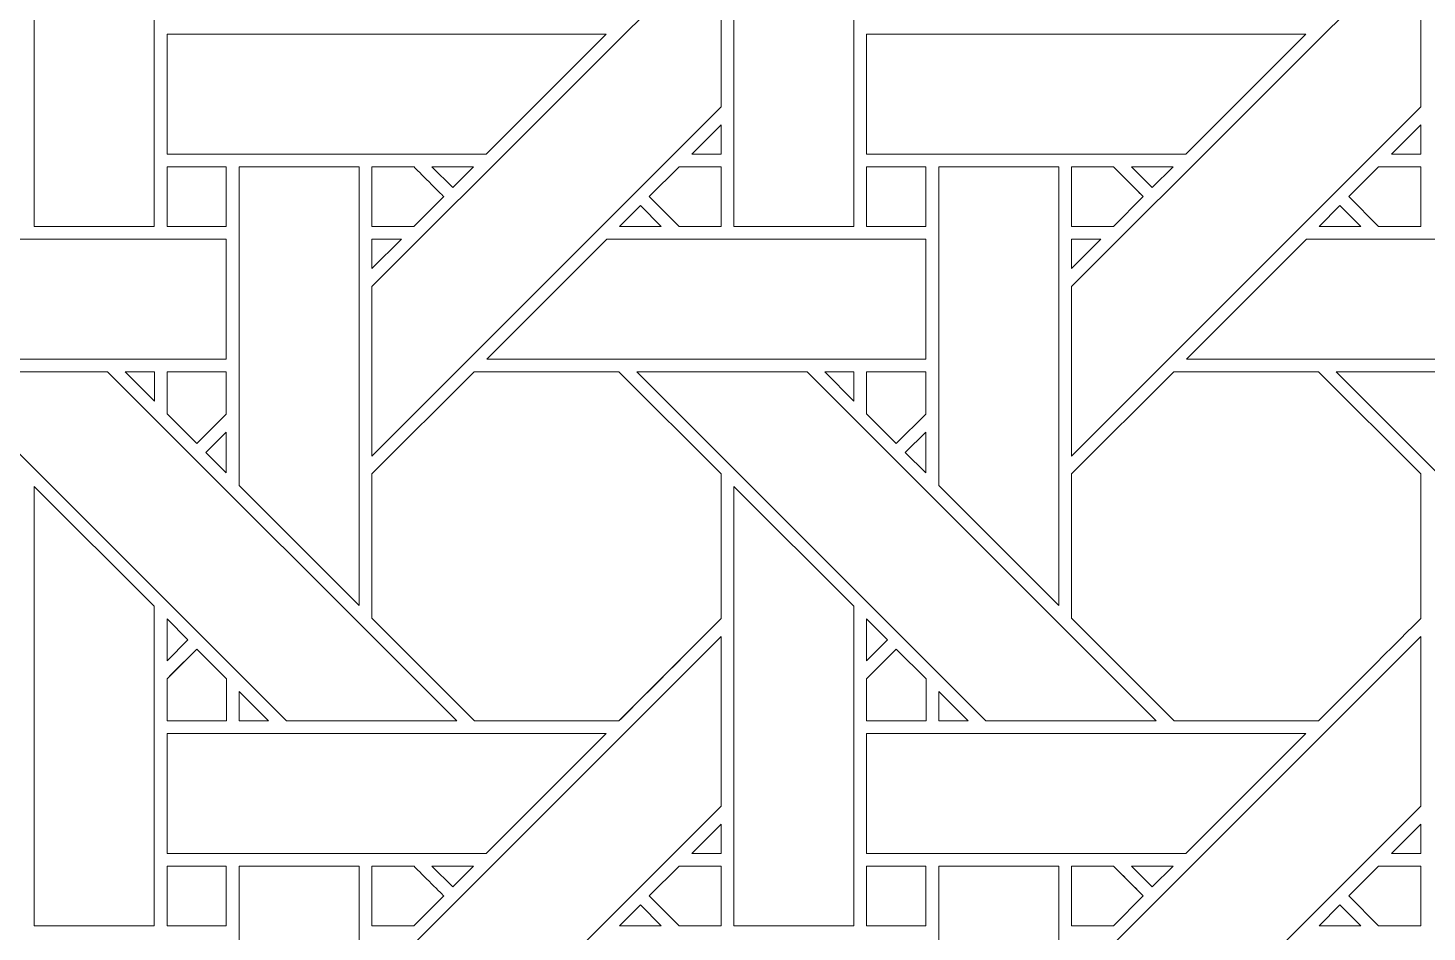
# Model space of a CAD drawing. Header units: inches. Extents: x 2.4 to 22.4, y -0.9 to 19.1.
# Drawn here: x 13.103 to 15, y 9.995 to 11.221 of the extents above; entities that cross this region are included whole.
import ezdxf

# ---------------------------------------------------------------- set-up
doc = ezdxf.new("R2010")
doc.units = ezdxf.units.IN
doc.header["$MEASUREMENT"] = 0
doc.layers.add('Design', color=7, linetype='Continuous', lineweight=0)

msp = doc.modelspace()

# ---------------------------------------------------------------- linework, layer by layer
at = {"layer": 'Design'}
for points, knots in [([(12.3829, 19.0948), (6.86, 19.0948), (2.3829, 14.6176), (2.3829, 9.0948), (2.3829, 3.5719), (6.86, -0.9052), (12.3829, -0.9052), (17.9057, -0.9052), (22.3829, 3.5719), (22.3829, 9.0948), (22.3829, 14.6176), (17.9057, 19.0948), (12.3829, 19.0948)], [0, 0, 0, 0, 1, 1, 1, 2, 2, 2, 3, 3, 3, 4, 4, 4, 4]), ([(12.3829, 17.972), (7.4801, 17.972), (3.5056, 13.9975), (3.5056, 9.0948), (3.5056, 4.192), (7.4801, 0.2175), (12.3829, 0.2175), (17.2856, 0.2175), (21.2601, 4.192), (21.2601, 9.0948), (21.2601, 13.9975), (17.2856, 17.972), (12.3829, 17.972)], [0, 0, 0, 0, 1, 1, 1, 2, 2, 2, 3, 3, 3, 4, 4, 4, 4]), ([(13.1112, 10.9519), (13.1112, 10.9519), (13.1112, 11.5477), (13.1112, 11.5477), (13.1112, 11.5477), (13.274, 11.3856), (13.274, 11.3856), (13.274, 11.3856), (13.274, 10.9519), (13.274, 10.9519), (13.274, 10.9519), (13.1112, 10.9519), (13.1112, 10.9519)], [0, 0, 0, 0, 1, 1, 1, 2, 2, 2, 3, 3, 3, 4, 4, 4, 4]), ([(14.0599, 10.9519), (14.0599, 10.9519), (14.0599, 11.5477), (14.0599, 11.5477), (14.0599, 11.5477), (14.2227, 11.3856), (14.2227, 11.3856), (14.2227, 11.3856), (14.2227, 10.9519), (14.2227, 10.9519), (14.2227, 10.9519), (14.0599, 10.9519), (14.0599, 10.9519)], [0, 0, 0, 0, 1, 1, 1, 2, 2, 2, 3, 3, 3, 4, 4, 4, 4]), ([(14.0428, 11.1141), (14.0428, 11.1141), (13.5691, 10.6404), (13.5691, 10.6404), (13.5691, 10.6404), (13.5691, 10.8705), (13.5691, 10.8705), (13.5691, 10.8705), (14.0428, 11.3441), (14.0428, 11.3441), (14.0428, 11.3441), (14.0428, 11.1141), (14.0428, 11.1141)], [0, 0, 0, 0, 1, 1, 1, 2, 2, 2, 3, 3, 3, 4, 4, 4, 4]), ([(14.9915, 11.1141), (14.9915, 11.1141), (14.5179, 10.6404), (14.5179, 10.6404), (14.5179, 10.6404), (14.5179, 10.8705), (14.5179, 10.8705), (14.5179, 10.8705), (14.9915, 11.3441), (14.9915, 11.3441), (14.9915, 11.3441), (14.9915, 11.1141), (14.9915, 11.1141)], [0, 0, 0, 0, 1, 1, 1, 2, 2, 2, 3, 3, 3, 4, 4, 4, 4]), ([(13.887, 11.2126), (13.887, 11.2126), (13.7242, 11.0499), (13.7242, 11.0499), (13.7242, 11.0499), (13.2913, 11.0499), (13.2913, 11.0499), (13.2913, 11.0499), (13.2913, 11.2126), (13.2913, 11.2126), (13.2913, 11.2126), (13.887, 11.2126), (13.887, 11.2126)], [0, 0, 0, 0, 1, 1, 1, 2, 2, 2, 3, 3, 3, 4, 4, 4, 4]), ([(14.8357, 11.2126), (14.8357, 11.2126), (14.673, 11.0499), (14.673, 11.0499), (14.673, 11.0499), (14.24, 11.0499), (14.24, 11.0499), (14.24, 11.0499), (14.24, 11.2126), (14.24, 11.2126), (14.24, 11.2126), (14.8357, 11.2126), (14.8357, 11.2126)], [0, 0, 0, 0, 1, 1, 1, 2, 2, 2, 3, 3, 3, 4, 4, 4, 4]), ([(14.003, 11.0499), (14.003, 11.0499), (14.0428, 11.0897), (14.0428, 11.0897), (14.0428, 11.0897), (14.0428, 11.0499), (14.0428, 11.0499), (14.0428, 11.0499), (14.003, 11.0499), (14.003, 11.0499)], [0, 0, 0, 0, 1, 1, 1, 2, 2, 2, 3, 3, 3, 3]), ([(14.9517, 11.0499), (14.9517, 11.0499), (14.9915, 11.0897), (14.9915, 11.0897), (14.9915, 11.0897), (14.9915, 11.0499), (14.9915, 11.0499), (14.9915, 11.0499), (14.9517, 11.0499), (14.9517, 11.0499)], [0, 0, 0, 0, 1, 1, 1, 2, 2, 2, 3, 3, 3, 3]), ([(13.2913, 10.9519), (13.2913, 10.9519), (13.2913, 11.0327), (13.2913, 11.0327), (13.2913, 11.0327), (13.3715, 11.0327), (13.3715, 11.0327), (13.3715, 11.0327), (13.3715, 10.9519), (13.3715, 10.9519), (13.3715, 10.9519), (13.2913, 10.9519), (13.2913, 10.9519)], [0, 0, 0, 0, 1, 1, 1, 2, 2, 2, 3, 3, 3, 4, 4, 4, 4]), ([(13.3715, 11.0327), (13.3715, 11.0327), (13.3715, 10.9519), (13.3715, 10.9519), (13.3715, 10.9519), (13.2913, 10.9519), (13.2913, 10.9519), (13.2913, 10.9519), (13.2913, 11.0327), (13.2913, 11.0327), (13.2913, 11.0327), (13.3715, 11.0327), (13.3715, 11.0327)], [0, 0, 0, 0, 1, 1, 1, 2, 2, 2, 3, 3, 3, 4, 4, 4, 4]), ([(13.3891, 10.6005), (13.3891, 10.6005), (13.3891, 11.0326), (13.3891, 11.0326), (13.3891, 11.0326), (13.552, 11.0326), (13.552, 11.0326), (13.552, 11.0326), (13.552, 10.4375), (13.552, 10.4375), (13.552, 10.4375), (13.3891, 10.6005), (13.3891, 10.6005)], [0, 0, 0, 0, 1, 1, 1, 2, 2, 2, 3, 3, 3, 4, 4, 4, 4]), ([(13.6262, 11.0327), (13.6313, 11.0276), (13.6621, 10.9967), (13.6665, 10.9923), (13.6665, 10.9923), (13.6261, 10.9519), (13.6261, 10.9519), (13.6261, 10.9519), (13.5691, 10.9519), (13.5691, 10.9519), (13.5691, 10.9519), (13.5691, 11.0327), (13.5691, 11.0327), (13.5691, 11.0327), (13.6262, 11.0327), (13.6262, 11.0327)], [0, 0, 0, 0, 1, 1, 1, 2, 2, 2, 3, 3, 3, 4, 4, 4, 5, 5, 5, 5]), ([(13.6665, 10.9923), (13.6665, 10.9923), (13.6261, 10.9519), (13.6261, 10.9519), (13.6261, 10.9519), (13.5691, 10.9519), (13.5691, 10.9519), (13.5691, 10.9519), (13.5691, 11.0327), (13.5691, 11.0327), (13.5691, 11.0327), (13.6262, 11.0327), (13.6262, 11.0327), (13.6313, 11.0276), (13.6621, 10.9967), (13.6665, 10.9923)], [0, 0, 0, 0, 1, 1, 1, 2, 2, 2, 3, 3, 3, 4, 4, 4, 5, 5, 5, 5]), ([(13.6505, 11.0326), (13.6505, 11.0326), (13.707, 11.0326), (13.707, 11.0326), (13.707, 11.0326), (13.6787, 11.0045), (13.6787, 11.0045), (13.6787, 11.0045), (13.6505, 11.0326), (13.6505, 11.0326)], [0, 0, 0, 0, 1, 1, 1, 2, 2, 2, 3, 3, 3, 3]), ([(14.0428, 11.0327), (14.0428, 11.0327), (14.0428, 10.9519), (14.0428, 10.9519), (14.0428, 10.9519), (13.9857, 10.9519), (13.9857, 10.9519), (13.9857, 10.9519), (13.9453, 10.9923), (13.9453, 10.9923), (13.9453, 10.9923), (13.9858, 11.0327), (13.9858, 11.0327), (13.9858, 11.0327), (14.0428, 11.0327), (14.0428, 11.0327)], [0, 0, 0, 0, 1, 1, 1, 2, 2, 2, 3, 3, 3, 4, 4, 4, 5, 5, 5, 5]), ([(14.0428, 10.9519), (14.0428, 10.9519), (13.9857, 10.9519), (13.9857, 10.9519), (13.9857, 10.9519), (13.9453, 10.9923), (13.9453, 10.9923), (13.9453, 10.9923), (13.9858, 11.0327), (13.9858, 11.0327), (13.9858, 11.0327), (14.0428, 11.0327), (14.0428, 11.0327), (14.0428, 11.0327), (14.0428, 10.9519), (14.0428, 10.9519)], [0, 0, 0, 0, 1, 1, 1, 2, 2, 2, 3, 3, 3, 4, 4, 4, 5, 5, 5, 5]), ([(14.24, 11.0327), (14.24, 11.0327), (14.3203, 11.0327), (14.3203, 11.0327), (14.3203, 11.0327), (14.3203, 10.9519), (14.3203, 10.9519), (14.3203, 10.9519), (14.24, 10.9519), (14.24, 10.9519), (14.24, 10.9519), (14.24, 11.0327), (14.24, 11.0327)], [0, 0, 0, 0, 1, 1, 1, 2, 2, 2, 3, 3, 3, 4, 4, 4, 4]), ([(14.24, 10.9519), (14.24, 10.9519), (14.24, 11.0327), (14.24, 11.0327), (14.24, 11.0327), (14.3203, 11.0327), (14.3203, 11.0327), (14.3203, 11.0327), (14.3203, 10.9519), (14.3203, 10.9519), (14.3203, 10.9519), (14.24, 10.9519), (14.24, 10.9519)], [0, 0, 0, 0, 1, 1, 1, 2, 2, 2, 3, 3, 3, 4, 4, 4, 4]), ([(14.5007, 10.4375), (14.5007, 10.4375), (14.3378, 10.6004), (14.3378, 10.6004), (14.3378, 10.6004), (14.3378, 11.0326), (14.3378, 11.0326), (14.3378, 11.0326), (14.5007, 11.0326), (14.5007, 11.0326), (14.5007, 11.0326), (14.5007, 10.4375), (14.5007, 10.4375)], [0, 0, 0, 0, 1, 1, 1, 2, 2, 2, 3, 3, 3, 4, 4, 4, 4]), ([(14.5749, 11.0327), (14.5801, 11.0276), (14.6108, 10.9967), (14.6153, 10.9923), (14.6153, 10.9923), (14.5748, 10.9519), (14.5748, 10.9519), (14.5748, 10.9519), (14.5179, 10.9519), (14.5179, 10.9519), (14.5179, 10.9519), (14.5179, 11.0327), (14.5179, 11.0327), (14.5179, 11.0327), (14.5749, 11.0327), (14.5749, 11.0327)], [0, 0, 0, 0, 1, 1, 1, 2, 2, 2, 3, 3, 3, 4, 4, 4, 5, 5, 5, 5]), ([(14.5179, 10.9519), (14.5179, 10.9519), (14.5179, 11.0327), (14.5179, 11.0327), (14.5179, 11.0327), (14.5749, 11.0327), (14.5749, 11.0327), (14.58, 11.0277), (14.6107, 10.9969), (14.6153, 10.9923), (14.6153, 10.9923), (14.5748, 10.9519), (14.5748, 10.9519), (14.5748, 10.9519), (14.5179, 10.9519), (14.5179, 10.9519)], [0, 0, 0, 0, 1, 1, 1, 2, 2, 2, 3, 3, 3, 4, 4, 4, 5, 5, 5, 5]), ([(14.5993, 11.0326), (14.5993, 11.0326), (14.6557, 11.0326), (14.6557, 11.0326), (14.6557, 11.0326), (14.6275, 11.0045), (14.6275, 11.0045), (14.6275, 11.0045), (14.5993, 11.0326), (14.5993, 11.0326)], [0, 0, 0, 0, 1, 1, 1, 2, 2, 2, 3, 3, 3, 3]), ([(14.9344, 10.9519), (14.9344, 10.9519), (14.8941, 10.9923), (14.8941, 10.9923), (14.8941, 10.9923), (14.9345, 11.0327), (14.9345, 11.0327), (14.9345, 11.0327), (14.9915, 11.0327), (14.9915, 11.0327), (14.9915, 11.0327), (14.9915, 10.9519), (14.9915, 10.9519), (14.9915, 10.9519), (14.9344, 10.9519), (14.9344, 10.9519)], [0, 0, 0, 0, 1, 1, 1, 2, 2, 2, 3, 3, 3, 4, 4, 4, 5, 5, 5, 5]), ([(14.9915, 10.9519), (14.9915, 10.9519), (14.9344, 10.9519), (14.9344, 10.9519), (14.9344, 10.9519), (14.8941, 10.9923), (14.8941, 10.9923), (14.8941, 10.9923), (14.9345, 11.0327), (14.9345, 11.0327), (14.9345, 11.0327), (14.9915, 11.0327), (14.9915, 11.0327), (14.9915, 11.0327), (14.9915, 10.9519), (14.9915, 10.9519)], [0, 0, 0, 0, 1, 1, 1, 2, 2, 2, 3, 3, 3, 4, 4, 4, 5, 5, 5, 5]), ([(13.905, 10.9519), (13.905, 10.9519), (13.9332, 10.9801), (13.9332, 10.9801), (13.9332, 10.9801), (13.9615, 10.9519), (13.9615, 10.9519), (13.9615, 10.9519), (13.905, 10.9519), (13.905, 10.9519)], [0, 0, 0, 0, 1, 1, 1, 2, 2, 2, 3, 3, 3, 3]), ([(14.8537, 10.9519), (14.8537, 10.9519), (14.8819, 10.9801), (14.8819, 10.9801), (14.8819, 10.9801), (14.9102, 10.9519), (14.9102, 10.9519), (14.9102, 10.9519), (14.8537, 10.9519), (14.8537, 10.9519)], [0, 0, 0, 0, 1, 1, 1, 2, 2, 2, 3, 3, 3, 3]), ([(13.3715, 10.9347), (13.3715, 10.9347), (13.3715, 10.7719), (13.3715, 10.7719), (13.3715, 10.7719), (12.7762, 10.7719), (12.7762, 10.7719), (12.7762, 10.7719), (12.9391, 10.9347), (12.9391, 10.9347), (12.9391, 10.9347), (13.3715, 10.9347), (13.3715, 10.9347)], [0, 0, 0, 0, 1, 1, 1, 2, 2, 2, 3, 3, 3, 4, 4, 4, 4]), ([(13.609, 10.9347), (13.609, 10.9347), (13.5691, 10.8949), (13.5691, 10.8949), (13.5691, 10.8949), (13.5691, 10.9347), (13.5691, 10.9347), (13.5691, 10.9347), (13.609, 10.9347), (13.609, 10.9347)], [0, 0, 0, 0, 1, 1, 1, 2, 2, 2, 3, 3, 3, 3]), ([(14.3203, 10.9347), (14.3203, 10.9347), (14.3203, 10.7719), (14.3203, 10.7719), (14.3203, 10.7719), (13.725, 10.7719), (13.725, 10.7719), (13.725, 10.7719), (13.8878, 10.9347), (13.8878, 10.9347), (13.8878, 10.9347), (14.3203, 10.9347), (14.3203, 10.9347)], [0, 0, 0, 0, 1, 1, 1, 2, 2, 2, 3, 3, 3, 4, 4, 4, 4]), ([(14.5577, 10.9347), (14.5577, 10.9347), (14.5179, 10.8949), (14.5179, 10.8949), (14.5179, 10.8949), (14.5179, 10.9347), (14.5179, 10.9347), (14.5179, 10.9347), (14.5577, 10.9347), (14.5577, 10.9347)], [0, 0, 0, 0, 1, 1, 1, 2, 2, 2, 3, 3, 3, 3]), ([(15.269, 10.9347), (15.269, 10.9347), (15.269, 10.7719), (15.269, 10.7719), (15.269, 10.7719), (14.6737, 10.7719), (14.6737, 10.7719), (14.6737, 10.7719), (14.8365, 10.9347), (14.8365, 10.9347), (14.8365, 10.9347), (15.269, 10.9347), (15.269, 10.9347)], [0, 0, 0, 0, 1, 1, 1, 2, 2, 2, 3, 3, 3, 4, 4, 4, 4]), ([(13.6841, 10.2811), (13.6841, 10.2811), (13.4531, 10.2811), (13.4531, 10.2811), (13.4531, 10.2811), (12.9795, 10.7548), (12.9795, 10.7548), (12.9795, 10.7548), (13.2105, 10.7548), (13.2105, 10.7548), (13.2105, 10.7548), (13.6841, 10.2811), (13.6841, 10.2811)], [0, 0, 0, 0, 1, 1, 1, 2, 2, 2, 3, 3, 3, 4, 4, 4, 4]), ([(13.2346, 10.7548), (13.2346, 10.7548), (13.2741, 10.7548), (13.2741, 10.7548), (13.2741, 10.7548), (13.2741, 10.715), (13.2741, 10.715), (13.2741, 10.715), (13.2346, 10.7548), (13.2346, 10.7548)], [0, 0, 0, 0, 1, 1, 1, 2, 2, 2, 3, 3, 3, 3]), ([(13.2913, 10.6976), (13.2913, 10.6976), (13.2913, 10.7548), (13.2913, 10.7548), (13.2913, 10.7548), (13.3715, 10.7548), (13.3715, 10.7548), (13.3715, 10.7548), (13.3715, 10.6972), (13.3715, 10.6972), (13.3715, 10.6972), (13.3316, 10.6573), (13.3316, 10.6573), (13.3316, 10.6573), (13.2913, 10.6976), (13.2913, 10.6976)], [0, 0, 0, 0, 1, 1, 1, 2, 2, 2, 3, 3, 3, 4, 4, 4, 5, 5, 5, 5]), ([(13.3715, 10.6972), (13.3715, 10.6972), (13.3316, 10.6573), (13.3316, 10.6573), (13.3316, 10.6573), (13.2913, 10.6976), (13.2913, 10.6976), (13.2913, 10.6976), (13.2913, 10.7548), (13.2913, 10.7548), (13.2913, 10.7548), (13.3715, 10.7548), (13.3715, 10.7548), (13.3715, 10.7548), (13.3715, 10.6972), (13.3715, 10.6972)], [0, 0, 0, 0, 1, 1, 1, 2, 2, 2, 3, 3, 3, 4, 4, 4, 5, 5, 5, 5]), ([(13.7078, 10.7548), (13.7078, 10.7548), (13.904, 10.7548), (13.904, 10.7548), (13.904, 10.7548), (14.0428, 10.6161), (14.0428, 10.6161), (14.0428, 10.6161), (14.0428, 10.4199), (14.0428, 10.4199), (14.025, 10.4019), (13.9131, 10.2902), (13.9041, 10.2812), (13.9041, 10.2812), (13.7084, 10.2812), (13.7084, 10.2812), (13.7084, 10.2812), (13.5691, 10.4204), (13.5691, 10.4204), (13.5691, 10.4204), (13.5691, 10.6161), (13.5691, 10.6161), (13.5691, 10.6161), (13.7078, 10.7548), (13.7078, 10.7548)], [0, 0, 0, 0, 1, 1, 1, 2, 2, 2, 3, 3, 3, 4, 4, 4, 5, 5, 5, 6, 6, 6, 7, 7, 7, 8, 8, 8, 8]), ([(14.0428, 10.4199), (14.0246, 10.4015), (13.9128, 10.2899), (13.9041, 10.2812), (13.9041, 10.2812), (13.7084, 10.2812), (13.7084, 10.2812), (13.7084, 10.2812), (13.5691, 10.4204), (13.5691, 10.4204), (13.5691, 10.4204), (13.5691, 10.6161), (13.5691, 10.6161), (13.5691, 10.6161), (13.7078, 10.7548), (13.7078, 10.7548), (13.7078, 10.7548), (13.904, 10.7548), (13.904, 10.7548), (13.904, 10.7548), (14.0428, 10.6161), (14.0428, 10.6161), (14.0428, 10.6161), (14.0428, 10.4199), (14.0428, 10.4199)], [0, 0, 0, 0, 1, 1, 1, 2, 2, 2, 3, 3, 3, 4, 4, 4, 5, 5, 5, 6, 6, 6, 7, 7, 7, 8, 8, 8, 8]), ([(14.6329, 10.2811), (14.6329, 10.2811), (14.4018, 10.2811), (14.4018, 10.2811), (14.4018, 10.2811), (13.9283, 10.7548), (13.9283, 10.7548), (13.9283, 10.7548), (14.1592, 10.7548), (14.1592, 10.7548), (14.1592, 10.7548), (14.6329, 10.2811), (14.6329, 10.2811)], [0, 0, 0, 0, 1, 1, 1, 2, 2, 2, 3, 3, 3, 4, 4, 4, 4]), ([(14.1833, 10.7548), (14.1833, 10.7548), (14.2228, 10.7548), (14.2228, 10.7548), (14.2228, 10.7548), (14.2228, 10.715), (14.2228, 10.715), (14.2228, 10.715), (14.1833, 10.7548), (14.1833, 10.7548)], [0, 0, 0, 0, 1, 1, 1, 2, 2, 2, 3, 3, 3, 3]), ([(14.3203, 10.7548), (14.3203, 10.7548), (14.3203, 10.6972), (14.3203, 10.6972), (14.3203, 10.6972), (14.2803, 10.6573), (14.2803, 10.6573), (14.2803, 10.6573), (14.24, 10.6976), (14.24, 10.6976), (14.24, 10.6976), (14.24, 10.7548), (14.24, 10.7548), (14.24, 10.7548), (14.3203, 10.7548), (14.3203, 10.7548)], [0, 0, 0, 0, 1, 1, 1, 2, 2, 2, 3, 3, 3, 4, 4, 4, 5, 5, 5, 5]), ([(14.2803, 10.6573), (14.2803, 10.6573), (14.24, 10.6976), (14.24, 10.6976), (14.24, 10.6976), (14.24, 10.7548), (14.24, 10.7548), (14.24, 10.7548), (14.3203, 10.7548), (14.3203, 10.7548), (14.3203, 10.7548), (14.3203, 10.6972), (14.3203, 10.6972), (14.3203, 10.6972), (14.2803, 10.6573), (14.2803, 10.6573)], [0, 0, 0, 0, 1, 1, 1, 2, 2, 2, 3, 3, 3, 4, 4, 4, 5, 5, 5, 5]), ([(14.6566, 10.7548), (14.6566, 10.7548), (14.8528, 10.7548), (14.8528, 10.7548), (14.8528, 10.7548), (14.9915, 10.6161), (14.9915, 10.6161), (14.9915, 10.6161), (14.9915, 10.4199), (14.9915, 10.4199), (14.9737, 10.4019), (14.8618, 10.2902), (14.8528, 10.2812), (14.8528, 10.2812), (14.6571, 10.2812), (14.6571, 10.2812), (14.6571, 10.2812), (14.5179, 10.4204), (14.5179, 10.4204), (14.5179, 10.4204), (14.5179, 10.6161), (14.5179, 10.6161), (14.5179, 10.6161), (14.6566, 10.7548), (14.6566, 10.7548)], [0, 0, 0, 0, 1, 1, 1, 2, 2, 2, 3, 3, 3, 4, 4, 4, 5, 5, 5, 6, 6, 6, 7, 7, 7, 8, 8, 8, 8]), ([(14.9915, 10.4199), (14.9737, 10.4019), (14.8618, 10.2902), (14.8528, 10.2812), (14.8528, 10.2812), (14.6571, 10.2812), (14.6571, 10.2812), (14.6571, 10.2812), (14.5179, 10.4204), (14.5179, 10.4204), (14.5179, 10.4204), (14.5179, 10.6161), (14.5179, 10.6161), (14.5179, 10.6161), (14.6566, 10.7548), (14.6566, 10.7548), (14.6566, 10.7548), (14.8528, 10.7548), (14.8528, 10.7548), (14.8528, 10.7548), (14.9915, 10.6161), (14.9915, 10.6161), (14.9915, 10.6161), (14.9915, 10.4199), (14.9915, 10.4199)], [0, 0, 0, 0, 1, 1, 1, 2, 2, 2, 3, 3, 3, 4, 4, 4, 5, 5, 5, 6, 6, 6, 7, 7, 7, 8, 8, 8, 8]), ([(15.5816, 10.2811), (15.5816, 10.2811), (15.3506, 10.2811), (15.3506, 10.2811), (15.3506, 10.2811), (14.877, 10.7548), (14.877, 10.7548), (14.877, 10.7548), (15.1079, 10.7548), (15.1079, 10.7548), (15.1079, 10.7548), (15.5816, 10.2811), (15.5816, 10.2811)], [0, 0, 0, 0, 1, 1, 1, 2, 2, 2, 3, 3, 3, 4, 4, 4, 4]), ([(13.3715, 10.6729), (13.3715, 10.6729), (13.3715, 10.6178), (13.3715, 10.6178), (13.3715, 10.6178), (13.3438, 10.6452), (13.3438, 10.6452), (13.3438, 10.6452), (13.3715, 10.6729), (13.3715, 10.6729)], [0, 0, 0, 0, 1, 1, 1, 2, 2, 2, 3, 3, 3, 3]), ([(14.3203, 10.6729), (14.3203, 10.6729), (14.3203, 10.6178), (14.3203, 10.6178), (14.3203, 10.6178), (14.2925, 10.6452), (14.2925, 10.6452), (14.2925, 10.6452), (14.3203, 10.6729), (14.3203, 10.6729)], [0, 0, 0, 0, 1, 1, 1, 2, 2, 2, 3, 3, 3, 3]), ([(13.1112, 10.0031), (13.1112, 10.0031), (13.1112, 10.599), (13.1112, 10.599), (13.1112, 10.599), (13.274, 10.4368), (13.274, 10.4368), (13.274, 10.4368), (13.274, 10.0031), (13.274, 10.0031), (13.274, 10.0031), (13.1112, 10.0031), (13.1112, 10.0031)], [0, 0, 0, 0, 1, 1, 1, 2, 2, 2, 3, 3, 3, 4, 4, 4, 4]), ([(14.0599, 10.0031), (14.0599, 10.0031), (14.0599, 10.599), (14.0599, 10.599), (14.0599, 10.599), (14.2227, 10.4368), (14.2227, 10.4368), (14.2227, 10.4368), (14.2227, 10.0031), (14.2227, 10.0031), (14.2227, 10.0031), (14.0599, 10.0031), (14.0599, 10.0031)], [0, 0, 0, 0, 1, 1, 1, 2, 2, 2, 3, 3, 3, 4, 4, 4, 4]), ([(13.2913, 10.3626), (13.2913, 10.3626), (13.2913, 10.4193), (13.2913, 10.4193), (13.2913, 10.4193), (13.3195, 10.3908), (13.3195, 10.3908), (13.3195, 10.3908), (13.2913, 10.3626), (13.2913, 10.3626)], [0, 0, 0, 0, 1, 1, 1, 2, 2, 2, 3, 3, 3, 3]), ([(14.24, 10.3626), (14.24, 10.3626), (14.24, 10.4193), (14.24, 10.4193), (14.24, 10.4193), (14.2682, 10.3908), (14.2682, 10.3908), (14.2682, 10.3908), (14.24, 10.3626), (14.24, 10.3626)], [0, 0, 0, 0, 1, 1, 1, 2, 2, 2, 3, 3, 3, 3]), ([(14.0428, 10.1654), (14.0428, 10.1654), (13.5691, 9.6917), (13.5691, 9.6917), (13.5691, 9.6917), (13.5691, 9.9218), (13.5691, 9.9218), (13.5691, 9.9218), (14.0428, 10.3954), (14.0428, 10.3954), (14.0428, 10.3954), (14.0428, 10.1654), (14.0428, 10.1654)], [0, 0, 0, 0, 1, 1, 1, 2, 2, 2, 3, 3, 3, 4, 4, 4, 4]), ([(14.9915, 10.1654), (14.9915, 10.1654), (14.5179, 9.6917), (14.5179, 9.6917), (14.5179, 9.6917), (14.5179, 9.9218), (14.5179, 9.9218), (14.5179, 9.9218), (14.9915, 10.3954), (14.9915, 10.3954), (14.9915, 10.3954), (14.9915, 10.1654), (14.9915, 10.1654)], [0, 0, 0, 0, 1, 1, 1, 2, 2, 2, 3, 3, 3, 4, 4, 4, 4]), ([(13.2913, 10.2809), (13.2913, 10.2809), (13.2913, 10.3382), (13.2913, 10.3382), (13.2913, 10.3382), (13.3316, 10.3785), (13.3316, 10.3785), (13.3316, 10.3785), (13.3719, 10.3382), (13.3719, 10.3382), (13.3719, 10.3382), (13.3719, 10.2809), (13.3719, 10.2809), (13.3719, 10.2809), (13.2913, 10.2809), (13.2913, 10.2809)], [0, 0, 0, 0, 1, 1, 1, 2, 2, 2, 3, 3, 3, 4, 4, 4, 5, 5, 5, 5]), ([(13.2973, 10.3442), (13.2973, 10.3442), (13.3316, 10.3785), (13.3316, 10.3785), (13.3316, 10.3785), (13.3719, 10.3382), (13.3719, 10.3382), (13.3719, 10.3382), (13.3719, 10.2809), (13.3719, 10.2809), (13.3719, 10.2809), (13.2913, 10.2809), (13.2913, 10.2809), (13.2913, 10.2809), (13.2913, 10.3382), (13.2913, 10.3382), (13.2913, 10.3382), (13.2973, 10.3442), (13.2973, 10.3442)], [0, 0, 0, 0, 1, 1, 1, 2, 2, 2, 3, 3, 3, 4, 4, 4, 5, 5, 5, 6, 6, 6, 6]), ([(14.24, 10.2809), (14.24, 10.2809), (14.24, 10.3382), (14.24, 10.3382), (14.24, 10.3382), (14.2803, 10.3785), (14.2803, 10.3785), (14.2803, 10.3785), (14.3207, 10.3382), (14.3207, 10.3382), (14.3207, 10.3382), (14.3207, 10.2809), (14.3207, 10.2809), (14.3207, 10.2809), (14.24, 10.2809), (14.24, 10.2809)], [0, 0, 0, 0, 1, 1, 1, 2, 2, 2, 3, 3, 3, 4, 4, 4, 5, 5, 5, 5]), ([(14.2803, 10.3785), (14.2803, 10.3785), (14.3207, 10.3382), (14.3207, 10.3382), (14.3207, 10.3382), (14.3207, 10.2809), (14.3207, 10.2809), (14.3207, 10.2809), (14.24, 10.2809), (14.24, 10.2809), (14.24, 10.2809), (14.24, 10.3382), (14.24, 10.3382), (14.24, 10.3382), (14.2803, 10.3785), (14.2803, 10.3785)], [0, 0, 0, 0, 1, 1, 1, 2, 2, 2, 3, 3, 3, 4, 4, 4, 5, 5, 5, 5]), ([(13.3892, 10.2811), (13.3892, 10.2811), (13.3892, 10.3209), (13.3892, 10.3209), (13.3892, 10.3209), (13.4289, 10.2811), (13.4289, 10.2811), (13.4289, 10.2811), (13.3892, 10.2811), (13.3892, 10.2811)], [0, 0, 0, 0, 1, 1, 1, 2, 2, 2, 3, 3, 3, 3]), ([(14.3379, 10.2811), (14.3379, 10.2811), (14.3379, 10.3209), (14.3379, 10.3209), (14.3379, 10.3209), (14.3776, 10.2811), (14.3776, 10.2811), (14.3776, 10.2811), (14.3379, 10.2811), (14.3379, 10.2811)], [0, 0, 0, 0, 1, 1, 1, 2, 2, 2, 3, 3, 3, 3]), ([(13.887, 10.2639), (13.887, 10.2639), (13.7242, 10.1012), (13.7242, 10.1012), (13.7242, 10.1012), (13.2913, 10.1012), (13.2913, 10.1012), (13.2913, 10.1012), (13.2913, 10.2639), (13.2913, 10.2639), (13.2913, 10.2639), (13.887, 10.2639), (13.887, 10.2639)], [0, 0, 0, 0, 1, 1, 1, 2, 2, 2, 3, 3, 3, 4, 4, 4, 4]), ([(14.8357, 10.2639), (14.8357, 10.2639), (14.673, 10.1012), (14.673, 10.1012), (14.673, 10.1012), (14.24, 10.1012), (14.24, 10.1012), (14.24, 10.1012), (14.24, 10.2639), (14.24, 10.2639), (14.24, 10.2639), (14.8357, 10.2639), (14.8357, 10.2639)], [0, 0, 0, 0, 1, 1, 1, 2, 2, 2, 3, 3, 3, 4, 4, 4, 4]), ([(14.003, 10.1012), (14.003, 10.1012), (14.0428, 10.141), (14.0428, 10.141), (14.0428, 10.141), (14.0428, 10.1012), (14.0428, 10.1012), (14.0428, 10.1012), (14.003, 10.1012), (14.003, 10.1012)], [0, 0, 0, 0, 1, 1, 1, 2, 2, 2, 3, 3, 3, 3]), ([(14.9517, 10.1012), (14.9517, 10.1012), (14.9915, 10.141), (14.9915, 10.141), (14.9915, 10.141), (14.9915, 10.1012), (14.9915, 10.1012), (14.9915, 10.1012), (14.9517, 10.1012), (14.9517, 10.1012)], [0, 0, 0, 0, 1, 1, 1, 2, 2, 2, 3, 3, 3, 3]), ([(13.2913, 10.0031), (13.2913, 10.0031), (13.2913, 10.0839), (13.2913, 10.0839), (13.2913, 10.0839), (13.3715, 10.0839), (13.3715, 10.0839), (13.3715, 10.0839), (13.3715, 10.0031), (13.3715, 10.0031), (13.3715, 10.0031), (13.2913, 10.0031), (13.2913, 10.0031)], [0, 0, 0, 0, 1, 1, 1, 2, 2, 2, 3, 3, 3, 4, 4, 4, 4]), ([(13.3715, 10.0839), (13.3715, 10.0839), (13.3715, 10.0031), (13.3715, 10.0031), (13.3715, 10.0031), (13.2913, 10.0031), (13.2913, 10.0031), (13.2913, 10.0031), (13.2913, 10.0839), (13.2913, 10.0839), (13.2913, 10.0839), (13.3715, 10.0839), (13.3715, 10.0839)], [0, 0, 0, 0, 1, 1, 1, 2, 2, 2, 3, 3, 3, 4, 4, 4, 4]), ([(13.552, 9.4888), (13.552, 9.4888), (13.3891, 9.6517), (13.3891, 9.6517), (13.3891, 9.6517), (13.3891, 10.0839), (13.3891, 10.0839), (13.3891, 10.0839), (13.552, 10.0839), (13.552, 10.0839), (13.552, 10.0839), (13.552, 9.4888), (13.552, 9.4888)], [0, 0, 0, 0, 1, 1, 1, 2, 2, 2, 3, 3, 3, 4, 4, 4, 4]), ([(13.6262, 10.0839), (13.6313, 10.0788), (13.6621, 10.048), (13.6665, 10.0436), (13.6665, 10.0436), (13.6261, 10.0032), (13.6261, 10.0032), (13.6261, 10.0032), (13.5691, 10.0032), (13.5691, 10.0032), (13.5691, 10.0032), (13.5691, 10.0839), (13.5691, 10.0839), (13.5691, 10.0839), (13.6262, 10.0839), (13.6262, 10.0839)], [0, 0, 0, 0, 1, 1, 1, 2, 2, 2, 3, 3, 3, 4, 4, 4, 5, 5, 5, 5]), ([(13.5691, 10.0032), (13.5691, 10.0032), (13.5691, 10.0839), (13.5691, 10.0839), (13.5691, 10.0839), (13.6262, 10.0839), (13.6262, 10.0839), (13.6313, 10.0788), (13.6621, 10.048), (13.6665, 10.0436), (13.6665, 10.0436), (13.6261, 10.0032), (13.6261, 10.0032), (13.6261, 10.0032), (13.5691, 10.0032), (13.5691, 10.0032)], [0, 0, 0, 0, 1, 1, 1, 2, 2, 2, 3, 3, 3, 4, 4, 4, 5, 5, 5, 5]), ([(13.6505, 10.0839), (13.6505, 10.0839), (13.707, 10.0839), (13.707, 10.0839), (13.707, 10.0839), (13.6787, 10.0557), (13.6787, 10.0557), (13.6787, 10.0557), (13.6505, 10.0839), (13.6505, 10.0839)], [0, 0, 0, 0, 1, 1, 1, 2, 2, 2, 3, 3, 3, 3]), ([(14.0428, 10.084), (14.0428, 10.084), (14.0428, 10.0031), (14.0428, 10.0031), (14.0428, 10.0031), (13.9857, 10.0031), (13.9857, 10.0031), (13.9857, 10.0031), (13.9453, 10.0435), (13.9453, 10.0435), (13.9453, 10.0435), (13.9858, 10.084), (13.9858, 10.084), (13.9858, 10.084), (14.0428, 10.084), (14.0428, 10.084)], [0, 0, 0, 0, 1, 1, 1, 2, 2, 2, 3, 3, 3, 4, 4, 4, 5, 5, 5, 5]), ([(14.0428, 10.0031), (14.0428, 10.0031), (13.9857, 10.0031), (13.9857, 10.0031), (13.9857, 10.0031), (13.9453, 10.0435), (13.9453, 10.0435), (13.9453, 10.0435), (13.9858, 10.084), (13.9858, 10.084), (13.9858, 10.084), (14.0428, 10.084), (14.0428, 10.084), (14.0428, 10.084), (14.0428, 10.0031), (14.0428, 10.0031)], [0, 0, 0, 0, 1, 1, 1, 2, 2, 2, 3, 3, 3, 4, 4, 4, 5, 5, 5, 5]), ([(14.24, 10.0839), (14.24, 10.0839), (14.3203, 10.0839), (14.3203, 10.0839), (14.3203, 10.0839), (14.3203, 10.0031), (14.3203, 10.0031), (14.3203, 10.0031), (14.24, 10.0031), (14.24, 10.0031), (14.24, 10.0031), (14.24, 10.0839), (14.24, 10.0839)], [0, 0, 0, 0, 1, 1, 1, 2, 2, 2, 3, 3, 3, 4, 4, 4, 4]), ([(14.24, 10.0031), (14.24, 10.0031), (14.24, 10.0839), (14.24, 10.0839), (14.24, 10.0839), (14.3203, 10.0839), (14.3203, 10.0839), (14.3203, 10.0839), (14.3203, 10.0031), (14.3203, 10.0031), (14.3203, 10.0031), (14.24, 10.0031), (14.24, 10.0031)], [0, 0, 0, 0, 1, 1, 1, 2, 2, 2, 3, 3, 3, 4, 4, 4, 4]), ([(14.5007, 9.4888), (14.5007, 9.4888), (14.3378, 9.6517), (14.3378, 9.6517), (14.3378, 9.6517), (14.3378, 10.0839), (14.3378, 10.0839), (14.3378, 10.0839), (14.5007, 10.0839), (14.5007, 10.0839), (14.5007, 10.0839), (14.5007, 9.4888), (14.5007, 9.4888)], [0, 0, 0, 0, 1, 1, 1, 2, 2, 2, 3, 3, 3, 4, 4, 4, 4]), ([(14.5749, 10.0839), (14.5801, 10.0788), (14.6108, 10.048), (14.6153, 10.0436), (14.6153, 10.0436), (14.5748, 10.0032), (14.5748, 10.0032), (14.5748, 10.0032), (14.5179, 10.0032), (14.5179, 10.0032), (14.5179, 10.0032), (14.5179, 10.0839), (14.5179, 10.0839), (14.5179, 10.0839), (14.5749, 10.0839), (14.5749, 10.0839)], [0, 0, 0, 0, 1, 1, 1, 2, 2, 2, 3, 3, 3, 4, 4, 4, 5, 5, 5, 5]), ([(14.5179, 10.0032), (14.5179, 10.0032), (14.5179, 10.0839), (14.5179, 10.0839), (14.5179, 10.0839), (14.5749, 10.0839), (14.5749, 10.0839), (14.58, 10.0789), (14.6107, 10.0481), (14.6153, 10.0436), (14.6153, 10.0436), (14.5748, 10.0032), (14.5748, 10.0032), (14.5748, 10.0032), (14.5179, 10.0032), (14.5179, 10.0032)], [0, 0, 0, 0, 1, 1, 1, 2, 2, 2, 3, 3, 3, 4, 4, 4, 5, 5, 5, 5]), ([(14.5993, 10.0839), (14.5993, 10.0839), (14.6557, 10.0839), (14.6557, 10.0839), (14.6557, 10.0839), (14.6275, 10.0557), (14.6275, 10.0557), (14.6275, 10.0557), (14.5993, 10.0839), (14.5993, 10.0839)], [0, 0, 0, 0, 1, 1, 1, 2, 2, 2, 3, 3, 3, 3]), ([(14.9344, 10.0031), (14.9344, 10.0031), (14.8941, 10.0435), (14.8941, 10.0435), (14.8941, 10.0435), (14.9345, 10.084), (14.9345, 10.084), (14.9345, 10.084), (14.9915, 10.084), (14.9915, 10.084), (14.9915, 10.084), (14.9915, 10.0031), (14.9915, 10.0031), (14.9915, 10.0031), (14.9344, 10.0031), (14.9344, 10.0031)], [0, 0, 0, 0, 1, 1, 1, 2, 2, 2, 3, 3, 3, 4, 4, 4, 5, 5, 5, 5]), ([(14.9915, 10.0031), (14.9915, 10.0031), (14.9344, 10.0031), (14.9344, 10.0031), (14.9344, 10.0031), (14.8941, 10.0435), (14.8941, 10.0435), (14.8941, 10.0435), (14.9345, 10.084), (14.9345, 10.084), (14.9345, 10.084), (14.9915, 10.084), (14.9915, 10.084), (14.9915, 10.084), (14.9915, 10.0031), (14.9915, 10.0031)], [0, 0, 0, 0, 1, 1, 1, 2, 2, 2, 3, 3, 3, 4, 4, 4, 5, 5, 5, 5]), ([(13.905, 10.0031), (13.905, 10.0031), (13.9332, 10.0314), (13.9332, 10.0314), (13.9332, 10.0314), (13.9615, 10.0031), (13.9615, 10.0031), (13.9615, 10.0031), (13.905, 10.0031), (13.905, 10.0031)], [0, 0, 0, 0, 1, 1, 1, 2, 2, 2, 3, 3, 3, 3]), ([(14.8537, 10.0031), (14.8537, 10.0031), (14.8819, 10.0314), (14.8819, 10.0314), (14.8819, 10.0314), (14.9102, 10.0031), (14.9102, 10.0031), (14.9102, 10.0031), (14.8537, 10.0031), (14.8537, 10.0031)], [0, 0, 0, 0, 1, 1, 1, 2, 2, 2, 3, 3, 3, 3])]:
    msp.add_open_spline(points, degree=3, knots=knots, dxfattribs=at)

doc.saveas('drawing.dxf')
